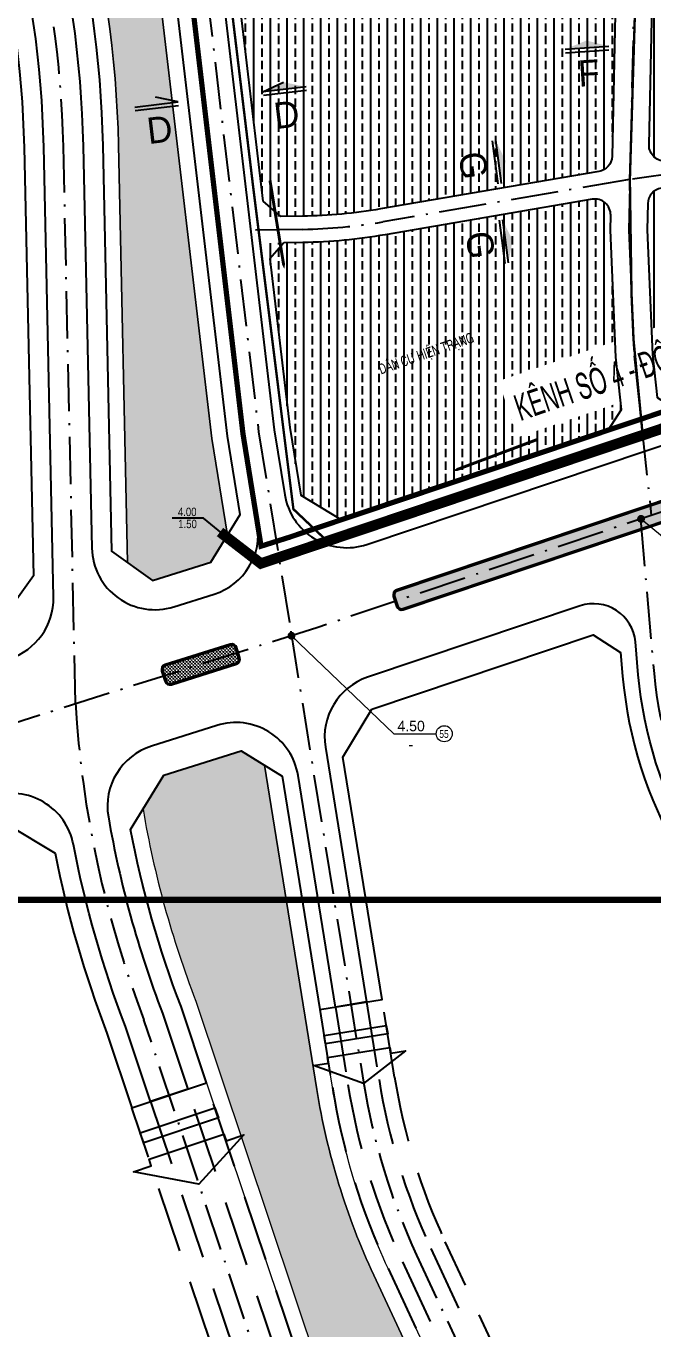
# Model space of a CAD drawing. Header units: metres. Extents: x 563124 to 573994, y 2062953 to 2068466.
# Drawn here: x 568148.2 to 568267.6, y 2065749.5 to 2065997.4 of the extents above; entities that cross this region are included whole.
import ezdxf
from ezdxf.enums import TextEntityAlignment as Align

# ---------------------------------------------------------------- set-up
doc = ezdxf.new("R2010")
doc.units = ezdxf.units.M
doc.linetypes.add('ACAD_ISO10W100', pattern=[18.5, 12, -3, 0.5, -3])
doc.linetypes.add('HIDDEN', pattern=[0.375, 0.25, -0.125])
doc.layers.get('0').update_dxf_attribs({"linetype": 'CONTINUOUS'})
for name, color, linetype in [('BoThamCo', 94, 'CONTINUOUS'), ('GHICHU', 7, 'CONTINUOUS'), ('ghinut', 86, 'CONTINUOUS'), ('hacth', 7, 'CONTINUOUS'), ('hacth sdd', 8, 'CONTINUOUS'), ('Khung ban ve', 7, 'CONTINUOUS'), ('LogDg', 7, 'CONTINUOUS'), ('LogDg phu', 7, 'CONTINUOUS'), ('MC', 7, 'CONTINUOUS'), ('Nut tim', 7, 'CONTINUOUS'), ('RANHGIOI', 2, 'HIDDEN'), ('thoatnuoc', 3, 'CONTINUOUS'), ('TimDg', 222, 'CONTINUOUS'), ('TNuoc', 7, 'CONTINUOUS'), ('ViaHeS', 32, 'CONTINUOUS'), ('ViaHeSphu', 32, 'CONTINUOUS')]:
    doc.layers.add(name, color=color, linetype=linetype)
for name, color, linetype, lineweight in [('caodotimduong', 5, 'CONTINUOUS', 15), ('datKeSog', 251, 'CONTINUOUS', 13), ('datMatNc', 150, 'CONTINUOUS', 13), ('TN', 3, 'CONTINUOUS', 5)]:
    doc.layers.add(name, color=color, linetype=linetype, lineweight=lineweight)
doc.styles.add('solo', font='VHARIALN.ttf')
doc.styles.add('STYLE3', font='VHBODO.ttf', dxfattribs={"width": 0.8, "height": 2.2})
doc.styles.add('text', font='VHARIALN.ttf')
doc.styles.add('VnBlackH', font='VHBLACK.ttf')
doc.linetypes.add('TN_WATER_SUPPLY', pattern='A,0.5,-0.2,["TN",Standard,S=0.1,R=0,X=-0.1,Y=-0.05],-0.2', length=0.9)
doc.dimstyles.new('kichthuocnut', dxfattribs={"dimtxt": 1.1, "dimasz": 0.5, "dimexe": 0.5, "dimexo": 0.5, "dimgap": 0.5, "dimtad": 1, "dimzin": 0, "dimdsep": 46, "dimtxsty": 'solo', "dimblk": 'BOXFILLED', "dimcen": 0.09, "dimdle": 1, "dimclrd": 256, "dimclre": 256, "dimclrt": 7, "dimadec": 0, "dimazin": 0, "dimtfac": 1, "dimtix": 1, "dimtofl": 0, "dimtmove": 1, "dimatfit": 3, "dimldrblk": 'ARCHTICK', "dimfxl": 1, "dimtfill": 1, "dimtfillclr": 2, "dimtolj": 1, "dimtzin": 0, "dimlwd": -1, "dimlwe": -1, "dimarcsym": 0})
pattern_1 = [(0, (0, 0), (1.5875, 1.5875), [1.5875, -1.5875])]
pattern_2 = [(0, (568124.4922125977, 2065856.434559209), (0.3175, 0.3175), [0.15875, -0.4762500000000001]), (90, (568124.5715875977, 2065856.355184209), (-0.3175, 0.3175), [0.15875, -0.4762500000000001])]
pattern_3 = [(90, (0, 0), (-3.175, 1.944126793646423e-16), []), (90, (-1.5875, 9.720633968232115e-17), (-3.175, 1.944126793646423e-16), [1.5875, -0.79375])]

# ---------------------------------------------------------------- blocks, each defined once
blk = doc.blocks.new('mt')
at = {"layer": 'TN', "linetype": 'Continuous'}
blk.add_lwpolyline([(6346.931571949535, -0.01678922632709146, 566.9291350990534, 566.9291350990534, 0), (-7038.645866118532, -0.01678922632709146, 2267.716540396214, 0, 0), (-10714.44231449445, -0.01678922632709146, 0, 0, 0)], format="xyseb", dxfattribs=at)
blk = doc.blocks.new('e')
at = {"layer": 'MC', "linetype": 'Continuous', "extrusion": (3.398234445398686e-17, -4.399193797516771e-09, 1)}
blk.add_hatch(color=6, dxfattribs=at).paths.add_polyline_path([(-473.4762349847621, 281.757833730439), (-310.4841091289467, 227.4271251991345), (-636.4683607554593, 227.4271251467542)])
at = {"layer": 'MC', "linetype": 'Continuous', "extrusion": (-3.398234445398686e-17, -4.399193797516771e-09, 1)}
blk.add_hatch(color=6, dxfattribs=at).paths.add_polyline_path([(492.8801074694447, 281.757833730439), (329.8879816136293, 227.4271251991345), (655.8722332401419, 227.4271251467542)])
at = {"layer": 'MC', "color": 6, "linetype": 'Continuous'}
for p, q in [((-636.4683608995053, 227.4271251729443, 6.376863222257021e-06), (-310.4841091944222, 227.4271251729443, 6.376863211678193e-06)), ((-636.4683608798628, 200.261770894197, 6.257357564245281e-06), (-310.4841091747796, 200.2617709203871, 6.257357553324969e-06)), ((-310.4841091944222, 227.4271251729443, 6.376863211678193e-06), (-473.4762350698801, 281.7578337828194, 6.615874533161828e-06)), ((329.8879816791047, 227.4271251729443, 6.376863211678193e-06), (492.8801075545627, 281.7578337828194, 6.615874533161828e-06)), ((655.8722333841879, 227.4271251729443, 6.376863222257021e-06), (329.8879816791047, 227.4271251729443, 6.376863211678193e-06)), ((655.8722333645453, 200.261770894197, 6.257357564245281e-06), (329.887981659462, 200.2617709203871, 6.257357553324969e-06))]:
    blk.add_line(p, q, dxfattribs=at)
at = {"layer": 'MC', "style": 'VnBlackH'}
for rotation, p in [(5.336085289072462e-08, (-471.9802067086751, -60.80890784028237)), (359.9999999466392, (486.1985571713552, -60.80890781409219))]:
    blk.add_text('d', height=196.8503937007875, rotation=rotation, dxfattribs=at).set_placement(p, align=Align.CENTER)
blk = doc.blocks.new('_BoxFilled')
at = {"color": 0, "linetype": 'ByBlock', "lineweight": -2}
blk.add_line((-0.5, 0), (-1, 0), dxfattribs=at)
at = {"color": 0, "linetype": 'ByBlock'}
blk.add_solid([(-0.5, 0.5), (0.5, 0.5), (-0.5, -0.5), (0.5, -0.5)], dxfattribs=at)

msp = doc.modelspace()

# ---------------------------------------------------------------- hatches: boundary and pattern name
at = {"layer": 'hacth'}
h = msp.add_hatch(dxfattribs=at)
h.set_pattern_fill('BRASS', color=57, scale=0.5, angle=90, style=0)
h.set_pattern_definition(pattern_3)
edge = h.paths.add_edge_path()
edge.add_line((568325.7060298786, 2065954.370515267), (568329.780560562, 2065944.215789924))
edge.add_line((568329.780560562, 2065944.215789924), (568341.9024460877, 2065948.283835177))
edge.add_line((568341.9024460877, 2065948.283835177), (568342.6188681676, 2065956.870199869))
edge.add_line((568342.6188681676, 2065956.870199869), (568344.3313999996, 2065964.883999998))
edge.add_line((568344.3313999996, 2065964.883999998), (568345.5709999999, 2065976.576999999))
edge.add_line((568345.5709999999, 2065976.576999999), (568347.8496999997, 2065978.768999998))
edge.add_line((568347.8496999997, 2065978.768999998), (568349.9136999997, 2065988.548999998))
edge.add_line((568349.9136999997, 2065988.548999998), (568351.3674999999, 2065999.908000001))
edge.add_line((568351.3674999999, 2065999.908000001), (568352.8138999997, 2066008.755999998))
edge.add_line((568352.8138999997, 2066008.755999998), (568350.8340941103, 2066027.838424061))
edge.add_line((568350.8340941103, 2066027.838424061), (568345.1729999997, 2066029.862999999))
edge.add_line((568345.1729999997, 2066029.862999999), (568325.5022999999, 2066028.387999999))
edge.add_line((568325.5022999999, 2066028.387999999), (568318.9278999993, 2066039.338999999))
edge.add_line((568318.9278999993, 2066039.338999999), (568314.9863983074, 2066049.423599377))
edge.add_line((568314.9863983074, 2066049.423599377), (568314.4635999998, 2066054.182999998))
edge.add_line((568314.4635999998, 2066054.182999998), (568313.5623999998, 2066072.148999999))
edge.add_line((568313.5623999998, 2066072.148999999), (568309.5899999997, 2066089.465))
edge.add_line((568309.5899999997, 2066089.465), (568303.3640622196, 2066109.111034812))
edge.add_line((568303.3640622196, 2066109.111034812), (568305.4579381632, 2066122.428643821))
edge.add_line((568305.4579381632, 2066122.428643821), (568308.3270612453, 2066126.26839171))
edge.add_line((568308.3270612453, 2066126.26839171), (568298.8248246653, 2066158.844744774))
edge.add_line((568298.8248246653, 2066158.844744774), (568299.7726598096, 2066167.626184671))
edge.add_line((568299.7726598096, 2066167.626184671), (568305.1559680104, 2066171.192696627))
edge.add_line((568305.1559680104, 2066171.192696627), (568304.4923737958, 2066173.170062316))
edge.add_line((568304.4923737958, 2066173.170062316), (568298.1814854508, 2066176.260822262))
edge.add_line((568298.1814854508, 2066176.260822262), (568290.1435999984, 2066173.451999998))
edge.add_line((568290.1435999984, 2066173.451999998), (568271.6118055445, 2066163.570508606))
edge.add_line((568271.6118055445, 2066163.570508606), (568268.9940249232, 2066159.159125154))
edge.add_line((568268.9940249232, 2066159.159125154), (568269.884777829, 2066068.284759738))
edge.add_line((568269.884777829, 2066068.284759738), (568267.9513999997, 2066022.266999996))
edge.add_line((568267.9513999997, 2066022.266999996), (568266.8793983184, 2065974.764369501))
edge.add_arc((568269.8786346918, 2065974.696685114), 3, 178.7072137355459, 278.1529226679068)
edge.add_line((568270.3040815867, 2065971.727005849), (568299.7805802025, 2065975.949914685))
edge.add_arc((568301.4114599666, 2065964.566144167), 11.49999999991864, 50.868646948771584, 98.1529226708738, ccw=False)
edge.add_line((568308.6691142954, 2065973.486707695), (568316.0542639643, 2065967.478246089))
edge.add_arc((568295.5435017322, 2065942.267957858), 32.50000000007513, 21.86286711075968, 50.86864695244998, ccw=False)
edge = h.paths.add_edge_path()
edge.add_line((568325.0324426617, 2065942.622344875), (568321.065640933, 2065952.508583358))
edge.add_arc((568295.5435017326, 2065942.267957858), 27.49999999970079, 21.86286711176513, 50.86864695117372)
edge.add_line((568312.8987620833, 2065963.599740206), (568305.5136124135, 2065969.608201813))
edge.add_arc((568301.4114599664, 2065964.566144167), 6.500000000338268, 50.86864694731515, 98.15292266265755)
edge.add_line((568300.4896583615, 2065971.000449243), (568269.2016005786, 2065966.518009948))
edge.add_arc((568269.6270474729, 2065963.548330682), 2.999999999999999, 98.1529226569023, 178.7072137355459)
edge.add_line((568266.6278110994, 2065963.616015069), (568266.514721104, 2065958.604761484))
edge.add_line((568266.514721104, 2065958.604761484), (568267.5512936377, 2065934.916565743))
edge.add_line((568267.5512936377, 2065934.916565743), (568268.42700254, 2065926.715778295))
edge.add_line((568268.42700254, 2065926.715778295), (568271.5896563192, 2065924.687208233))
edge.add_line((568271.5896563192, 2065924.687208233), (568325.0324426617, 2065942.622344875))
h = msp.add_hatch(dxfattribs=at)
h.set_pattern_fill('BRASS', color=57, scale=0.5, angle=90, style=0)
h.set_pattern_definition(pattern_3)
edge = h.paths.add_edge_path()
edge.add_line((568200.9741903291, 2065956.206117928), (568194.3451860937, 2065956.098166465))
edge.add_line((568194.3451860937, 2065956.098166465), (568198.4796999999, 2065920.994))
edge.add_line((568198.4796999999, 2065920.994), (568200.5548920269, 2065908.133119569))
edge.add_line((568200.5548920269, 2065908.133119569), (568208.3062341046, 2065903.449602519))
edge.add_line((568208.3062341046, 2065903.449602519), (568259.1051819588, 2065920.497479949))
edge.add_line((568259.1051819588, 2065920.497479949), (568261.6307565753, 2065924.434991527))
edge.add_line((568261.6307565753, 2065924.434991527), (568260.5675751251, 2065934.391410911))
edge.add_line((568260.5675751251, 2065934.391410911), (568259.5112660276, 2065958.530634998))
edge.add_line((568259.5112660276, 2065958.530634998), (568259.5760638056, 2065961.4019597))
edge.add_arc((568256.5768274321, 2065961.469644087), 3, 358.7072137399915, 459.7249051075875)
edge.add_line((568256.0700739559, 2065964.4265345), (568216.6193051541, 2065957.66544043))
edge.add_arc((568199.3052280417, 2066058.692529538), 102.4999999992439, 270.93296313261203, 279.7249051126082, ccw=False)
edge = h.paths.add_edge_path()
edge.add_line((568193.7573432982, 2065961.089256547), (568200.8927775351, 2065961.205455079))
edge.add_arc((568199.3052280407, 2066058.692529539), 97.5000000007561, 270.9329631335389, 279.724905113206)
edge.add_line((568215.7747160268, 2065962.593591118), (568257.3364172181, 2065969.716457921))
edge.add_arc((568256.8296637418, 2065972.673348334), 3.000000000027178, 279.7249051097789, 358.707213735546)
edge.add_line((568259.8289001152, 2065972.605663947), (568260.6426362416, 2066008.664009013))
edge.add_line((568260.6426362416, 2066008.664009013), (568257.7250791119, 2066011.960454211))
edge.add_line((568257.7250791119, 2066011.960454211), (568248.0888148102, 2066012.91983481))
edge.add_line((568248.0888148102, 2066012.91983481), (568236.7906860731, 2066013.156436289))
edge.add_line((568236.7906860731, 2066013.156436289), (568211.4831673815, 2066010.622886321))
edge.add_line((568211.4831673815, 2066010.622886321), (568191.6173027009, 2066004.480355799))
edge.add_line((568191.6173027009, 2066004.480355799), (568189.1020930463, 2066000.614744544))
edge.add_line((568189.1020930463, 2066000.614744544), (568193.7573432982, 2065961.089256547))
at = {"layer": 'hacth sdd'}
h = msp.add_hatch(dxfattribs=at)
h.set_pattern_fill('DASH', color=152, scale=0.5, style=0)
h.set_pattern_definition(pattern_1)
edge = h.paths.add_edge_path()
edge.add_line((568183.6201683327, 2065918.921055044), (568168.8181398355, 2066044.597950605))
edge.add_arc((568024.8134988274, 2066027.63730887), 144.9999999997729, 6.717261423255472, 34.05897894871769)
edge.add_line((568144.9404182411, 2066108.843978744), (568098.1901080231, 2066178.000499469))
edge.add_line((568098.1901080231, 2066178.000499469), (568085.0913842997, 2066201.596774492))
edge.add_arc((568202.2502013814, 2066266.633776105), 133.9999999954225, 200.0084056628792, 209.035455693567, ccw=False)
edge.add_line((568076.3381152166, 2066220.784604287), (568071.4225555877, 2066234.283831054))
edge.add_arc((568197.3346417545, 2066280.133002879), 133.9999999997454, 170.7022042001583, 200.0084056654896, ccw=False)
edge.add_line((568065.0951427778, 2066301.782827597), (568070.2285092395, 2066333.137991798))
edge.add_line((568070.2285092395, 2066333.137991798), (568075.3908017699, 2066383.853710804))
edge.add_arc((567886.8530623493, 2066414.423643979), 191.0000000004416, 350.7900851439517, 357.9800821339687)
edge.add_line((568077.7343815274, 2066407.691483183), (568080.4256581354, 2066483.99899346))
edge.add_line((568080.4256581354, 2066483.99899346), (568080.6457711871, 2066490.814411395))
edge.add_line((568080.6457711871, 2066490.814411395), (568076.7772794547, 2066494.780576226))
edge.add_line((568076.7772794547, 2066494.780576226), (568057.0791909866, 2066494.635737341))
edge.add_line((568057.0791909866, 2066494.635737341), (568051.8839304355, 2066489.606287584))
edge.add_line((568051.8839304355, 2066489.606287584), (568042.8667809778, 2066263.069308326))
edge.add_arc((568132.2959639548, 2066259.509640887), 89.50000000112202, 177.7205840143957, 210.7173070783)
edge.add_line((568055.352991614, 2066213.79280583), (568139.856352352, 2066071.57080512))
edge.add_arc((567955.4122950307, 2065970.128014746), 210.4999999999731, 1.2450517960169236, 28.810450033350207, ccw=False)
edge.add_line((568165.8625975254, 2065974.701873059), (568167.5880580689, 2065895.310761973))
edge.add_line((568167.5880580689, 2065895.310761973), (568172.3432413975, 2065891.903232982))
edge.add_line((568172.3432413975, 2065891.903232982), (568183.4382738377, 2065895.402493342))
edge.add_line((568183.4382738377, 2065895.402493342), (568186.5903919834, 2065900.513268813))
edge.add_line((568186.5903919834, 2065900.513268813), (568183.6201683327, 2065918.921055044))
h = msp.add_hatch(dxfattribs=at)
h.set_pattern_fill('CROSS', color=64, scale=0.05, style=0)
h.set_pattern_definition(pattern_2)
edge = h.paths.add_edge_path()
edge.add_line((568507.4016826156, 2065986.683880588), (568218.8903567226, 2065889.860896478))
edge.add_arc((568219.1289744121, 2065889.149867929), 0.750000000035996, 108.551499733888, 198.5514997254566)
edge.add_line((568218.4179458625, 2065888.911250239), (568219.0542454217, 2065887.015216656))
edge.add_arc((568219.7652739713, 2065887.253834346), 0.7499999999989576, 198.5514997254566, 288.5514997170253)
edge.add_line((568220.0038916605, 2065886.542805796), (568508.5152175536, 2065983.365789906))
edge.add_arc((568507.9584500846, 2065985.024835247), 1.749977559046246, 288.5514997359101, 468.5514997322966)
h = msp.add_hatch(dxfattribs=at)
h.set_pattern_fill('CROSS', color=64, scale=0.05, style=0)
h.set_pattern_definition(pattern_2)
edge = h.paths.add_edge_path()
edge.add_line((568174.2984880703, 2065874.694437317), (568174.9000576094, 2065872.787053223))
edge.add_arc((568175.6153266454, 2065873.0126418), 0.7500000000644769, 197.5047443017584, 287.5047443044334)
edge.add_line((568175.8409152228, 2065872.297372764), (568188.2389118463, 2065876.20757477))
edge.add_arc((568188.0133232691, 2065876.922843806), 0.7499999999184366, 287.5047442959518, 377.5047443044334)
edge.add_line((568188.728592305, 2065877.148432383), (568188.1270227656, 2065879.055816479))
edge.add_arc((568187.4117537296, 2065878.830227902), 0.7500000000644769, 17.50474430175839, 107.5047443044334)
edge.add_line((568187.1861651522, 2065879.545496938), (568174.7881685292, 2065875.635294931))
edge.add_arc((568175.0137571064, 2065874.920025894), 0.7500000001404853, 107.5047442906017, 197.5047442821201)
h = msp.add_hatch(dxfattribs=at)
h.set_pattern_fill('DASH', color=152, scale=0.5, style=0)
h.set_pattern_definition(pattern_1)
edge = h.paths.add_edge_path()
edge.add_line((568193.6505004644, 2065856.758662094), (568189.2342225392, 2065859.482442441))
edge.add_line((568189.2342225392, 2065859.482442441), (568174.4753089527, 2065854.827631242))
edge.add_line((568174.4753089527, 2065854.827631242), (568170.522490681, 2065848.377432168))
edge.add_arc((568357.3280734743, 2065880.219609237), 189.5000000085253, 189.6734497262102, 201.1426472885208)
edge.add_line((568180.5842057121, 2065811.86863842), (568208.6995510077, 2065727.951614693))
edge.add_line((568208.6995510077, 2065727.951614693), (568220.8163196638, 2065675.090030885))
edge.add_line((568220.8163196638, 2065675.090030885), (568228.5338493477, 2065669.948930883))
edge.add_arc((568225.7618117412, 2065665.7877042), 5.000000000007709, 9.047145190574724, 56.33008398646518, ccw=False)
edge.add_arc((568113.6738327895, 2065647.940156049), 118.5000000020039, -19.28655156632368, 9.047145189809214, ccw=False)
edge.add_arc((568220.804030458, 2065610.451881239), 4.999999999207973, 301.19166714606973, 340.71388241397705, ccw=False)
edge.add_line((568223.3935434744, 2065606.174683286), (568213.2485414062, 2065600.032668071))
edge.add_arc((568113.6738327942, 2065647.940156046), 110.4999999966941, 325.92360930828585, 334.3068134902207, ccw=False)
edge.add_line((568205.2000193765, 2065586.027256187), (568182.896286571, 2065553.055523077))
edge.add_arc((568257.0283562478, 2065502.908875678), 89.49999999945773, 145.9236093080285, 198.3102895883505)
edge.add_line((568172.0598241874, 2065474.791291155), (568194.6775002934, 2065406.442933003))
edge.add_arc((567994.8353103605, 2065340.311630858), 210.5000000010879, 1.593749963574794, 18.310289587852026, ccw=False)
edge.add_line((568205.2538794657, 2065346.166182606), (568208.1164938697, 2065243.280897305))
edge.add_arc((568397.5431867196, 2065248.551384507), 189.4999999984741, 181.5937499635882, 204.1279011943548)
edge.add_line((568224.5988115343, 2065171.088534759), (568254.9450554942, 2065103.337190497))
edge.add_arc((568427.8894306803, 2065180.800040248), 189.500000000206, 204.1279011948966, 217.31119752444)
edge.add_line((568277.1696515235, 2065065.935780484), (568306.7209427588, 2065027.159888854))
edge.add_arc((568377.9052184037, 2065081.409763518), 89.5000000006386, 217.3111975240138, 242.4448554346309)
edge.add_line((568336.5023298655, 2065002.062105576), (568401.0987446173, 2064968.356281998))
edge.add_arc((568349.9812118453, 2064870.390737836), 110.4999999980994, 53.84199000585198, 62.4448554363679, ccw=False)
edge.add_line((568415.1777717753, 2064959.607656483), (568428.2484961511, 2064958.097999002))
edge.add_arc((568427.6748142254, 2064953.131019131), 4.999999999112481, 46.80172715165219, 83.4115796131228, ccw=False)
edge.add_arc((568349.9812118463, 2064870.390737838), 118.4999999954843, 28.152946354287792, 46.80172716072849, ccw=False)
edge.add_line((568454.4616229425, 2064926.302218735), (568469.5416706443, 2064898.049994633))
edge.add_line((568469.5416706443, 2064898.049994633), (568462.4841124291, 2064894.282917245))
edge.add_line((568462.4841124291, 2064894.282917245), (568464.6790328308, 2064890.170769573))
edge.add_line((568464.6790328308, 2064890.170769573), (568471.4202055837, 2064888.158735748))
edge.add_line((568471.4202055837, 2064888.158735748), (568497.488058064, 2064902.413177661))
edge.add_line((568497.488058064, 2064902.413177661), (568499.2817431292, 2064907.939709477))
edge.add_line((568499.2817431292, 2064907.939709477), (568488.454312469, 2064930.776523851))
edge.add_arc((568428.8177141399, 2064902.501514795), 65.99999997987841, 25.36664806041771, 57.09931685425117)
edge.add_line((568464.6678885431, 2064957.915998395), (568414.2926725843, 2064990.506039127))
edge.add_arc((568351.2832751585, 2064893.110886144), 115.9999999504489, 57.09931685562351, 67.91540200452455)
edge.add_line((568394.8963964973, 2065000.599935054), (568352.8414599613, 2065017.663506353))
edge.add_arc((568384.4233754267, 2065095.500403877), 84.00000000444403, 209.1388707834907, 247.9154020059637, ccw=False)
edge.add_line((568311.0542406358, 2065054.598447191), (568256.8346790611, 2065151.856442755))
edge.add_arc((568373.87591788, 2065217.104802215), 133.9999999867276, 179.8760983085742, 209.1388707802954, ccw=False)
edge.add_line((568239.8762312102, 2065217.394575979), (568240.0588309933, 2065301.833936747))
edge.add_arc((568124.0591021159, 2065302.084785701), 116.0000001069477, 359.8760982969602, 375.1454592622165)
edge.add_line((568236.0299163598, 2065332.392157451), (568201.3031942445, 2065460.690294942))
edge.add_arc((568306.517148917, 2065489.16877357), 109.0000000126942, 155.2905296896661, 195.1454592751487, ccw=False)
edge.add_line((568207.4972873691, 2065534.732652046), (568250.2902979966, 2065627.730836762))
edge.add_arc((568190.3333176202, 2065655.319974187), 65.99999999807393, 335.2905296862297, 385.0087042855164)
edge.add_line((568250.1453934411, 2065683.221866341), (568214.4666010971, 2065759.704945696))
edge.add_arc((568335.903239877, 2065816.354241913), 134.0000000000409, 189.1660658887518, 205.0087042973626, ccw=False)
edge.add_line((568203.6143148901, 2065795.008508713), (568193.6505004644, 2065856.758662094))
at = {"layer": 'MC', "linetype": 'Continuous', "extrusion": (2.858385202380172e-10, -4.389897767426729e-09, 1)}
msp.add_hatch(color=6, dxfattribs=at).paths.add_polyline_path([(568254.9727199445, 2065994.640860555), (568259.1936373935, 2065993.532773983), (568250.9311340426, 2065992.994779346)])
at = {"layer": 'MC', "linetype": 'Continuous', "extrusion": (-4.36139481753142e-09, -5.754487933084117e-10, 1)}
for points in [[(568239.5714555338, 2065971.723710508), (568238.7448570378, 2065967.438767697), (568237.661768647, 2065975.647623854)], [(568240.9047282505, 2065956.591047157), (568240.0781297544, 2065952.306104347), (568238.9950413636, 2065960.514960503)]]:
    msp.add_hatch(color=6, dxfattribs=at).paths.add_polyline_path(points)

# ---------------------------------------------------------------- linework, layer by layer
at = {"layer": 'BoThamCo'}
for points in [[(568507.4016826156, 2065986.683880588), (568218.8903567226, 2065889.860896478, 0.4142135623253476), (568218.4179458625, 2065888.911250239), (568219.0542454217, 2065887.015216656, 0.4142135623537703), (568220.0038916605, 2065886.542805796), (568508.5152175536, 2065983.365789906, 1)], [(568174.2984880703, 2065874.694437317), (568174.9000576094, 2065872.787053223, 0.4142135623487481), (568175.8409152228, 2065872.297372764), (568188.2389118463, 2065876.20757477, 0.4142135624161651), (568188.728592305, 2065877.148432383), (568188.1270227656, 2065879.055816479, 0.4142135623487481), (568187.1861651522, 2065879.545496938), (568174.7881685292, 2065875.635294931, 0.4142135623304057)]]:
    msp.add_lwpolyline(points, format="xyb", close=True, dxfattribs=at)
at = {"layer": 'caodotimduong', "color": 5, "ltscale": 75}
msp.add_circle((568227.8781548402, 2065862.730129601), 1.531868477319809, dxfattribs=at)
at = {"layer": 'datKeSog'}
msp.add_lwpolyline([(568051.8839304355, 2066489.606287584), (568048.7612246759, 2066486.583245415), (568039.8691547329, 2066263.188626788, 0.1449785006139977), (568052.773897567, 2066212.260397956), (568137.2516644283, 2066070.081472601, -0.1207992988462257), (568162.8633058033, 2065974.636687426), (568164.5398766699, 2065897.495066083), (568167.588058069, 2065895.310761973), (568165.8625975254, 2065974.701873059, 0.1208601099268), (568139.856352352, 2066071.57080512), (568055.352991614, 2066213.79280583, -0.144978500596995), (568042.8667809778, 2066263.069308326)], format="xyb", close=True, dxfattribs=at)
msp.add_lwpolyline([(568075.3908017699, 2066383.853710804), (568070.2285092397, 2066333.137991799), (568065.0951427778, 2066301.782827597, 0.1285739781791055), (568071.4225555877, 2066234.283831054), (568076.3381152166, 2066220.784604287, 0.03940831778231667), (568085.0913842997, 2066201.596774492), (568098.1901080256, 2066178.000499464), (568144.9404182411, 2066108.843978744, -0.1198699787168014), (568168.8181398355, 2066044.597950605), (568183.6201683327, 2065918.921055045), (568186.5903919834, 2065900.513268813), (568188.9990425579, 2065904.418602214), (568186.5920746665, 2065919.335644037), (568171.7975462012, 2066044.948860433, 0.1198699787173041), (568147.4258027807, 2066110.524116741), (568100.7491945344, 2066179.571612053), (568087.7143428948, 2066203.05282676, -0.03940831778467432), (568079.1570425212, 2066221.811078277), (568074.2414828873, 2066235.310305058, -0.1285739781622454), (568068.0557285757, 2066301.298130028), (568073.2038435334, 2066332.743379659), (568078.3664043959, 2066383.461734827, 0.031267349860004)], format="xyb", dxfattribs=at)
at = {"layer": 'datKeSog', "elevation": 3.0256135e-09}
for points in [[(568252.8641241603, 2065684.490134166), (568217.1853318159, 2065760.973213523, -0.0692368680842487), (568206.5760072408, 2065795.486398263), (568204.1934857283, 2065810.251935089), (568197.0251424896, 2065854.677320346), (568193.6505004646, 2065856.758662095), (568203.6143148904, 2065795.008508713, 0.06923686808621751), (568214.4666010974, 2065759.704945696), (568250.1453934413, 2065683.221866341, -0.2204048806119813)], [(568205.8082416996, 2065727.13800793), (568177.7613207418, 2065810.850802729, -0.04557562326371695), (568168.1652667192, 2065844.53091994), (568170.5224906813, 2065848.377432168, 0.05008563320081556), (568180.5842057129, 2065811.868638418), (568208.6995510076, 2065727.951614695)]]:
    msp.add_lwpolyline(points, format="xyb", dxfattribs=at)
at = {"layer": 'datMatNc'}
msp.add_lwpolyline([(568183.6201683327, 2065918.921055044), (568168.8181398355, 2066044.597950605, 0.1198699787168014), (568144.9404182411, 2066108.843978744), (568098.1901080231, 2066178.000499469), (568085.0913842997, 2066201.596774492, -0.03940831778231667), (568076.3381152166, 2066220.784604287), (568071.4225555877, 2066234.283831054, -0.1285739781791055), (568065.0951427778, 2066301.782827597), (568070.2285092395, 2066333.137991798), (568075.3908017699, 2066383.853710804, 0.03138257663283053), (568077.7343815274, 2066407.691483183), (568080.4256581354, 2066483.99899346), (568080.6457711871, 2066490.814411395), (568076.7772794547, 2066494.780576226), (568057.0791909866, 2066494.635737341), (568051.8839304355, 2066489.606287584), (568042.8667809778, 2066263.069308326, 0.144978500596995), (568055.352991614, 2066213.79280583), (568139.856352352, 2066071.57080512, -0.1208601099268), (568165.8625975254, 2065974.701873059), (568167.5880580689, 2065895.310761973), (568172.3432413975, 2065891.903232982), (568183.4382738377, 2065895.402493342), (568186.5903919834, 2065900.513268813)], format="xyb", close=True, dxfattribs=at)
at = {"layer": 'datMatNc', "elevation": 3.0256135e-09}
msp.add_lwpolyline([(568250.1453934411, 2065683.221866341), (568214.4666010971, 2065759.704945696, -0.06923686808621751), (568203.6143148901, 2065795.008508713), (568193.6505004644, 2065856.758662094), (568189.2342225392, 2065859.482442441), (568174.4753089527, 2065854.827631242), (568170.522490681, 2065848.377432168, 0.05008563319822313), (568180.5842057121, 2065811.86863842), (568208.6995510077, 2065727.951614693)], format="xyb", dxfattribs=at)
at = {"layer": 'Khung ban ve', "const_width": 1.2}
msp.add_lwpolyline([(567973.9280794318, 2066641.109092405), (569223.9280794318, 2066641.109092405), (569223.9280794318, 2065831.109092405), (567973.9280794318, 2065831.109092405)], close=True, dxfattribs=at)
at = {"layer": 'LogDg'}
for points in [[(568045.188604878, 2066491.114154764), (568036.1221219269, 2066263.337774866, 0.1449785006141449), (568049.5500300109, 2066210.344888107), (568133.9955428395, 2066068.220247376, -0.120721405446996), (568159.1141911512, 2065974.555205381), (568160.7765047523, 2065898.069582814, 0.4999972063578449), (568176.3830888772, 2065886.886020754), (568184.0826050598, 2065889.31436983, 0.3722012688619736), (568192.3199572255, 2065902.670232601), (568189.5639809998, 2065919.750233027), (568174.7769525672, 2066045.299770262, 0.1198699787172776), (568149.9111873204, 2066112.204254739), (568103.3082810397, 2066181.142724645), (568090.3373014865, 2066204.508879035, -0.0394083177976418), (568081.9759698212, 2066222.837552279), (568077.0604101897, 2066236.336779054, -0.1285739781631975), (568071.0163143739, 2066300.81343246), (568076.1791778276, 2066332.348767519), (568081.3420762167, 2066383.07043864, 0.0311547668504222)], [(568174.0600650585, 2065874.619241125), (568174.6616345976, 2065872.711857031, 0.4142135623303208), (568175.9161114155, 2065872.058949752), (568188.3141080388, 2065875.969151759, 0.4142135623826339), (568188.9670153172, 2065877.223628576), (568188.3654457777, 2065879.131012672, 0.4142135623303208), (568187.1109689598, 2065879.78391995), (568174.7129723368, 2065875.873717944, 0.4142135623183145), (568174.0600650584, 2065874.619241125)]]:
    msp.add_lwpolyline(points, format="xyb", dxfattribs=at)
at = {"layer": 'LogDg', "ltscale": 0.75}
for points, elevation in [([(568204.9899683106, 2065805.315781171), (568216.8367377127, 2065807.227339369), (568217.1216519162, 2065805.616922459), (568205.2506353382, 2065803.700312616)], 3.0908845e-09), ([(568217.6987729009, 2065801.96258808), (568220.5258428719, 2065802.418755377), (568212.532026864, 2065796.155738809), (568203.0006863511, 2065799.589810945), (568205.8277563221, 2065800.045978239), (568205.6539783044, 2065801.122957276), (568217.5249948816, 2065803.039567117)], 1.661621e-10), ([(568186.3541770093, 2065785.252029757), (568189.7482928205, 2065786.38918565), (568181.1617730916, 2065777.04002581), (568168.7082206105, 2065779.338490986), (568172.1023364222, 2065780.475646875), (568171.6691341773, 2065781.768643375), (568185.9209747629, 2065786.545026259)], 2.9480624e-09)]:
    msp.add_lwpolyline(points, close=True, dxfattribs=dict(at, elevation=elevation))
msp.add_lwpolyline([(568169.9980752424, 2065786.80499889), (568184.2210367356, 2065791.570223579), (568184.8997191966, 2065789.641887024), (568170.6478786105, 2065784.86550414)], close=True, dxfattribs=at)
at = {"layer": 'LogDg phu', "linetype": 'HIDDEN', "ltscale": 50}
for points in [[(568171.9654073849, 2065792.737292225), (568193.0167068782, 2065729.904615605, -0.4085812435176516), (568188.1182599403, 2065719.827957144), (567831.8561018949, 2065592.781168764, -0.5249747262411383), (567821.1706275612, 2065600.479249175), (567822.6236573436, 2065671.833480155), (567822.0686766575, 2065731.411147348, -0.329890677393226), (567839.5479728384, 2065755.486319626), (568128.6279896891, 2065846.659215694)], [(568213.07856278, 2065811.685603736), (568215.4610842925, 2065796.92006691, 0.06923686808423751), (568225.3415239732, 2065764.778017), (568253.6879095584, 2065704.013099919, 0.3705122519208001), (568263.1871911237, 2065699.71787573), (568333.9807614599, 2065720.459399323, 0.4867047522947374), (568338.6498741482, 2065732.153524234), (568275.0823982373, 2065841.639260481)], [(568207.1551780793, 2065810.729824638), (568209.5376995916, 2065795.964287812, 0.06923686808422254), (568219.9040625351, 2065762.241481348), (568255.5828548796, 2065685.758401992, -0.220404880614)], [(568301.3522962718, 2065023.06841786), (568271.8010050447, 2065061.844309479, -0.05758651174737091), (568248.7847677239, 2065100.577959701), (568218.4385237545, 2065168.329303984, -0.09864186390631116), (568201.3691050746, 2065243.093162273), (568198.5064906704, 2065345.978447566, 0.07306929095514243), (568188.2692590485, 2065404.322333052), (568165.6515829448, 2065472.670691199, -0.2326460248716017), (568177.3053204224, 2065556.837532797), (568199.6090532343, 2065589.809265917, 0.2079390020797095), (568214.8012045338, 2065671.120259252), (568202.1941050646, 2065726.120999474), (568179.0768881323, 2065795.119904571)]]:
    msp.add_lwpolyline(points, format="xyb", dxfattribs=at)
at = {"layer": 'MC', "color": 6, "linetype": 'Continuous'}
for p, q in [((568250.9311340388, 2065992.994779347, 1.619723258453283e-07), (568259.193637392, 2065993.532773983, 1.619723255766261e-07)), ((568250.9759669257, 2065992.306237401, 1.589368821318301e-07), (568259.2384702788, 2065992.844232038, 1.589368818544542e-07)), ((568236.9776973015, 2065975.557366491, 1.589368821318301e-07), (568238.0607856917, 2065967.348510333, 1.589368818544542e-07)), ((568237.6617686471, 2065975.647623857, 1.619723258453283e-07), (568238.7448570367, 2065967.438767699, 1.619723255766261e-07)), ((568238.3109700182, 2065960.424703141, 1.589368821318301e-07), (568239.3940584083, 2065952.215846982, 1.589368818544542e-07)), ((568238.9950413638, 2065960.514960507, 1.619723258453283e-07), (568240.0781297534, 2065952.306104349, 1.619723255766261e-07))]:
    msp.add_line(p, q, dxfattribs=at)
at = {"layer": 'thoatnuoc', "linetype": 'TN_WATER_SUPPLY', "ltscale": 30, "const_width": 2}
msp.add_lwpolyline([(569292.439637008, 2066392.543164097), (569173.5392782612, 2066325.995540487), (568921.4390230628, 2066183.193096429), (568784.8582717587, 2066104.05369068), (568736.5959259927, 2066078.982896842), (568534.2186615511, 2066009.763163937), (568192.9628214523, 2065895.12101116), (568185.1839629256, 2065901.114347394)], dxfattribs=at)
at = {"layer": 'thoatnuoc', "linetype": 'TN_WATER_SUPPLY', "ltscale": 10, "const_width": 0.4545454544816536}
msp.add_lwpolyline([(568166.0689749304, 2066099.100253332), (568173.3824810588, 2066081.955675397), (568177.9944177484, 2066068.000988466), (568181.0926081035, 2066052.999891909), (568191.476379451, 2065966.93239199), (568199.1612508947, 2065905.462359694), (568205.5095251478, 2065899.455439091)], dxfattribs=at)
at = {"layer": 'TimDg', "linetype": 'ACAD_ISO10W100', "ltscale": 0.75, "elevation": 3.0256135e-09}
msp.add_lwpolyline([(568198.5799684294, 2065725.103991018), (568170.7033791732, 2065808.308389804, -0.0775633036579484), (568157.666223316, 2065868.59439549), (568155.3650764982, 2065974.473723357, 0.1206413327394175), (568130.7391229575, 2066066.359524186), (568046.3261624569, 2066208.429378254, -0.1449785005982187), (568032.3750891204, 2066263.486922942), (568043.3960499765, 2066540.365463395), (568056.7464521006, 2066694.889877784, 0.1449760631665937), (568045.3645630765, 2066750.534412745), (567960.3018219627, 2066910.122403926, 0.0564276878624258), (567947.5523202029, 2066928.660871572), (567882.5470984769, 2067003.501891029)], format="xyb", dxfattribs=at)
at = {"layer": 'TimDg', "linetype": 'ACAD_ISO10W100', "ltscale": 0.75}
for points in [[(568052.2881293193, 2066834.889954684), (568102.991174502, 2066722.451236624, -0.06611464468073987), (568107.5329600935, 2066707.319698749), (568108.105884915, 2066703.759581256, -0.06356687069896239), (568108.9312555632, 2066678.448616315), (568106.5453847583, 2066653.240347697, -0.02089603911767783), (568105.4113838099, 2066644.962897411), (568098.3201332069, 2066605.531851224), (568092.235403882, 2066551.304828184, 0.01986659136190723), (568091.0923205512, 2066535.459001668), (568089.4205367794, 2066483.695123935), (568086.7287892373, 2066407.374260947, -0.03104472803130873), (568084.3178156565, 2066382.679806758), (568079.1545121215, 2066331.954155377), (568073.9769001718, 2066300.328734892, 0.128573978163073), (568079.8793374918, 2066237.36325305), (568084.7948971234, 2066223.864026275, 0.03940831779775716), (568092.9602600777, 2066205.96493131), (568105.8673675462, 2066182.713837234), (568152.3965718598, 2066113.884392736, -0.1198699787172655), (568177.7563589327, 2066045.650680091), (568192.5358873331, 2065920.164822018), (568198.6528241944, 2065882.255465895)], [(569579.458327795, 2066552.489101444), (569316.6908584707, 2066388.630738333, -0.0121560828798097), (569316.4815255365, 2066388.50716488), (569007.7068141839, 2066216.212450042), (568836.948536262, 2066116.998506182, -0.0506837863320612), (568652.7276902705, 2066033.6086813), (568203.7804233594, 2065882.944183276), (567811.8071871288, 2065759.319812214)], [(568265.2263228934, 2065903.565125403), (568267.8299956596, 2065874.183373781, 0.1098508434388043), (568277.6768153633, 2065843.145580426), (568347.1972596588, 2065723.406721539, -0.1702172990866367), (568356.5128066523, 2065674.66158122), (568326.5029492022, 2065473.887522383, 0.1058689017336834), (568328.4672085486, 2065442.540368312), (568369.2066827855, 2065297.334764201, 0.04484676665679084), (568373.9764283402, 2065284.783488125), (568420.612840953, 2065188.924663292, 0.07769105726043543), (568433.8442453848, 2065169.907247778), (568466.5478039242, 2065135.700750662, -0.08145639450598877), (568480.262708972, 2065115.670323516), (568516.3432220842, 2065038.597409908, 0.04862676685652736), (568523.76336673, 2065026.077456844), (568537.0782041396, 2065007.89941627, -0.1100605333712812), (568550.1701576133, 2064978.01865232), (568563.195844492, 2064911.618140974)], [(568198.6528241944, 2065882.255465895), (568212.499391942, 2065796.442177361, 0.06923686808426455), (568222.6227932542, 2065763.509749174), (568258.3015855985, 2065687.026669818, -0.2204048806139933)]]:
    msp.add_lwpolyline(points, format="xyb", dxfattribs=at)
at = {"layer": 'ViaHeS'}
msp.add_lwpolyline([(568057.0791909861, 2066494.635737341), (568048.7612246759, 2066486.583245415), (568039.869154733, 2066263.188626789, 0.1449785006445924), (568052.7738975727, 2066212.260397946), (568137.2516644284, 2066070.081472602, -0.1207992988297231), (568162.863305803, 2065974.63668744), (568164.5398766699, 2065897.495066084), (568172.3432413979, 2065891.903232982), (568183.4382738377, 2065895.402493342), (568188.999042558, 2065904.418602214), (568186.5920746663, 2065919.335644036), (568171.7975462013, 2066044.948860434, 0.1198699787173041), (568147.4258027808, 2066110.524116741), (568100.749194533, 2066179.571612054), (568087.7143428951, 2066203.052826761, -0.03940831779749299), (568079.1570425191, 2066221.811078284), (568074.2414828874, 2066235.310305058, -0.1285739781631532), (568068.0557285759, 2066301.298130029), (568073.2038435335, 2066332.743379659), (568078.366404396, 2066383.461734827, 0.031267349860004), (568080.7325174309, 2066407.585742439), (568083.4239510179, 2066483.897703655), (568083.5511336674, 2066487.835693256), (568076.7772794547, 2066494.780576225)], format="xyb", close=True, dxfattribs=at)
at = {"layer": 'ViaHeS', "elevation": 3.0256135e-09}
for points in [[(568124.2253541804, 2066062.63964137, -0.1204742280587071), (568147.8668471933, 2065974.310759285), (568149.6384777904, 2065892.795292557), (568142.1827697514, 2065882.390903141), (568119.6044601987, 2065875.269934004), (568130.4326981906, 2065840.937063779), (568144.7380789095, 2065845.448835324), (568153.7675006611, 2065839.978545641, 0.0429791116498048), (568163.6444423201, 2065805.768947546), (568168.4096670118, 2065791.545986054), (568182.632628505, 2065796.311210745), (568177.761320742, 2065810.85080273, -0.045575623263717), (568168.1652667193, 2065844.53091994), (568174.475308953, 2065854.827631242), (568189.2342225394, 2065859.482442441), (568197.0251424898, 2065854.677320346), (568204.1934857288, 2065810.251935089), (568216.0402551306, 2065812.163493285), (568208.5975220841, 2065858.289393222), (568214.1187129319, 2065867.427107141)], [(568214.1187129319, 2065867.427107141), (568256.2704883857, 2065881.573035981), (568261.4520257337, 2065878.183337386), (568261.8534158313, 2065873.653757361, 0.109850843434408), (568272.4879811114, 2065840.132940536)]]:
    msp.add_lwpolyline(points, format="xyb", dxfattribs=at)
at = {"layer": 'ViaHeS'}
msp.add_lwpolyline([(568193.4064334694, 2065964.068662912), (568189.1020930465, 2066000.614744544), (568191.6173027011, 2066004.480355799), (568211.4831673817, 2066010.622886322), (568236.7906860734, 2066013.156436289), (568248.0888148104, 2066012.919834811), (568257.7250791121, 2066011.960454211), (568260.6426362419, 2066008.664009014), (568259.8289001153, 2065972.605663947, -0.3589495450348819), (568257.3364172183, 2065969.716457921), (568215.7747160268, 2065962.593591118, -0.03838091339664402), (568200.8927775346, 2065961.205455079), (568196.7569455894, 2065961.138104223)], format="xyb", dxfattribs=at)
for points in [[(568196.7569455894, 2065961.138104223), (568193.4064334694, 2065964.068662912)], [(568197.344788385, 2065956.147014142), (568194.696095923, 2065953.118760099)]]:
    msp.add_lwpolyline(points, dxfattribs=at)
at = {"layer": 'ViaHeSphu', "linetype": 'HIDDEN', "ltscale": 50}
for points in [[(568272.4879811113, 2065840.132940536), (568336.2302271277, 2065730.346188189), (568333.9424655406, 2065724.616326533), (568262.5928903928, 2065703.711901324), (568255.680815855, 2065706.837286076), (568228.0602546922, 2065766.046284826, -0.06923686808428202), (568218.422776643, 2065797.397956459), (568216.0402551305, 2065812.163493285)], [(567827.6066942061, 2065730.839830155, -0.01493869700376354), (567828.2199516615, 2065715.19958709), (567828.6242263754, 2065671.800339218), (567827.1468294163, 2065599.249504289), (567831.7545357746, 2065595.929998486), (568186.3141482532, 2065722.369641454), (568189.43524333, 2065728.790086447), (568168.4096670117, 2065791.545986053)]]:
    msp.add_lwpolyline(points, format="xyb", dxfattribs=at)
at = {"layer": 'ViaHeSphu', "linetype": 'HIDDEN', "ltscale": 50, "elevation": 3.0256135e-09}
msp.add_lwpolyline([(568204.1934857287, 2065810.251935088), (568206.5760072412, 2065795.486398262, 0.0692368680842487), (568217.1853318162, 2065760.973213523), (568252.8641241606, 2065684.490134166, -0.2204048806140074)], format="xyb", dxfattribs=at)
msp.add_lwpolyline([(568205.8082416996, 2065727.13800793), (568182.6326285048, 2065796.311210744)], dxfattribs=at)

# ---------------------------------------------------------------- block references
at = {"layer": 'MC', "xscale": 0.0254, "yscale": 0.0254, "zscale": 0.0254, "rotation": 6.717261423754486}
msp.add_blockref('e', (568185.7077021032, 2065978.139654465), dxfattribs=at)
at = {"layer": 'thoatnuoc', "xscale": 0.001, "yscale": 0.001, "zscale": 0.001}
for p, rotation in [((568195.7170708043, 2065961.739004686), 99.20750779413257), ((568239.5726117858, 2065916.459546816), 20.53348343481918)]:
    msp.add_blockref('mt', p, dxfattribs=dict(at, rotation=rotation))

# ---------------------------------------------------------------- texts
at = {"layer": 'caodotimduong', "color": 7, "ltscale": 75, "style": 'STYLE3'}
for s, p in [('4.50', (568221.5733402013, 2065863.201065172)), ('-', (568221.5292093727, 2065859.68705969))]:
    msp.add_text(s, height=2, rotation=359.9999798840702, dxfattribs=at).set_placement(p, align=Align.CENTER)
at = {"layer": 'ghinut', "color": 7, "ltscale": 75, "style": 'text'}
for s, p in [('4.00', (568178.9389541588, 2065904.147132111)), ('1.50', (568178.9992439606, 2065901.855366989))]:
    msp.add_text(s, height=1.59090909068, rotation=359.9999805849872, dxfattribs=at).set_placement(p, align=Align.CENTER)
at = {"layer": 'MC', "style": 'VnBlackH'}
for s, rotation, p in [('f', 3.725429039187942, (568255.5760006458, 2065985.960520996)), ('g', 277.5162730977676, (568230.9499937282, 2065970.547853885)), ('g', 277.5162730977676, (568232.2832664448, 2065955.415190534))]:
    msp.add_text(s, height=5.000000000000002, rotation=rotation, dxfattribs=at).set_placement(p, align=Align.CENTER)
at = {"layer": 'Nut tim', "color": 7, "ltscale": 75, "style": 'STYLE3', "width": 0.8}
msp.add_text('55', height=1.5, rotation=2.011704153980235e-05, dxfattribs=at).set_placement((568227.8362403946, 2065861.938513515), align=Align.CENTER)
at = {"layer": 'TNuoc', "color": 7, "linetype": 'ByBlock', "style": 'text', "width": 0.8}
msp.add_text('D©n c\xad hiÖn tr¹ng', height=2, rotation=19.07630874300134, dxfattribs=at).set_placement((568224.4545251832, 2065935.119348049), align=Align.MIDDLE_CENTER)

# ---------------------------------------------------------------- leaders
at = {"layer": 'caodotimduong', "color": 5, "ltscale": 75}
for points in [[(568265.3635867033, 2065903.611190463), (568286.8871337244, 2065885.738703977), (568294.9459650367, 2065885.738703913)], [(568198.7953851233, 2065881.37195293), (568218.2874550505, 2065862.730129666), (568226.3462863629, 2065862.730129601)]]:
    msp.add_leader(points, dimstyle='kichthuocnut', override={"dimasz": 1.5, "dimclrd": 5, "dimldrblk": 'Dot'}, dxfattribs=at)
at = {"layer": 'ghinut'}
msp.add_leader([(568186.2548820939, 2065900.306107407), (568182.057675996, 2065903.761087786), (568176.0616200968, 2065903.761087786)], dimstyle='kichthuocnut', override={"dimasz": 1, "dimclrd": 256, "dimldrblk": 'None'}, dxfattribs=at)

# ---------------------------------------------------------------- next in the draw order: wipeouts: each hides what was drawn before it
msp.add_wipeout([(568241.8566024202, 2065919.138161619), (568301.8608995558, 2065939.5825220381), (568298.215400734, 2065950.2820787875), (568238.2111035985, 2065929.8377183683)]).dxf.layer = 'GHICHU'

# ---------------------------------------------------------------- next in the draw order: linework, layer by layer
at = {"layer": 'LogDg'}
for points in [[(568307.5114799798, 2066173.603095215, 0.4178495740815646), (568298.5660109787, 2066177.984142028), (568289.5397449455, 2066174.829932239), (568218.0871303953, 2066136.730092669, 0.0071825281807716), (568214.2764170029, 2066134.627299106), (568168.3951062841, 2066108.442795665, 0.3983409687927469), (568165.2066161522, 2066097.91371037, -0.0869340505151516), (568180.7357652986, 2066046.00158992), (568195.5077936667, 2065920.57941101), (568197.5025603533, 2065908.216961894, 0.4630470927238416), (568213.1672127856, 2065898.752063299), (568373.2791947201, 2065952.484858136, 0.4142135623744509), (568378.3182438951, 2065962.614418019), (568307.5114799801, 2066173.603095215)], [(568275.0823982375, 2065841.639260481, -0.1098508434394714), (568264.8417057456, 2065873.91856557), (568264.2863700383, 2065880.185380674, 0.4849671442629072), (568253.7723415798, 2065887.063529975), (568213.2814197191, 2065873.474975447, 0.367009995740145), (568205.252533348, 2065860.186960457), (568213.0785627802, 2065811.685603736), (568207.1551780794, 2065810.729824639), (568200.0478888282, 2065854.7768314, 0.4575121343061496), (568184.5917021884, 2065864.309577779), (568172.1433342944, 2065860.383489185, 0.375227047875502), (568163.9269503753, 2065846.901924934, 0.0494446077986198), (568174.2324779166, 2065809.579214345), (568179.0768881324, 2065795.119904572), (568171.965407385, 2065792.737292226), (568167.1740316963, 2065807.038307672, -0.0442762420745262), (568157.259776039, 2065841.661338445, 0.4483491219588146), (568141.8671922563, 2065850.834725481), (568128.6279896891, 2065846.659215695), (568121.409168812, 2065869.547781732), (568145.0901506677, 2065877.016522496, 0.3333358165575122), (568153.4779003187, 2065888.721569589), (568151.6159618458, 2065974.392241321, 0.120558977139746), (568127.4823963504, 2066064.499317227)], [(568507.322143386, 2065986.920890104), (568218.8108174929, 2065890.097905996, 0.4142135623299213), (568218.1809363461, 2065888.831711011), (568218.8172359052, 2065886.935677426, 0.4142135623729348), (568220.0834308905, 2065886.305796281), (568508.5947567836, 2065983.12878039, 1.000000000018519), (568507.3221433858, 2065986.920890104)]]:
    msp.add_lwpolyline(points, format="xyb", dxfattribs=at)
at = {"layer": 'RANHGIOI', "color": 1, "ltscale": 9, "const_width": 1}
msp.add_lwpolyline([(569000.5592219537, 2066606.466456158), (568982.1523663412, 2066596.773802713), (568641.4879055365, 2066448.283225673), (568640.6420762936, 2066447.920460239, -0.005137433380439285), (568606.7378069195, 2066433.790071242), (568320.2638660164, 2066354.564405334, -0.02056742908652707), (568279.2557222837, 2066345.01962319), (568234.0374281702, 2066336.43794789, -0.02121833569223638), (568191.0584181907, 2066330.156570428), (568073.8426399844, 2066318.076938635), (568071.0163143739, 2066300.81343246, 0.1285739781783505), (568077.0604101922, 2066236.336779046), (568081.9759698212, 2066222.837552279, 0.03940831777614574), (568090.3373014809, 2066204.508879044), (568103.3082810394, 2066181.142724642), (568149.9111873204, 2066112.204254739, -0.1198699787172983), (568174.776952567, 2066045.299770262), (568189.5639809993, 2065919.750233024), (568193.0057644723, 2065898.419982554), (568198.20948333, 2065900.061182542), (568647.0008657248, 2066050.673366489, 0.05068378633206799), (568827.9057364877, 2066132.562174523), (568998.7993124771, 2066231.854729244), (569157.4810069914, 2066320.398305841, 0.006594107435328542)], format="xyb", dxfattribs=at)
at = {"layer": 'thoatnuoc', "linetype": 'TN_WATER_SUPPLY', "ltscale": 10, "const_width": 0.4545454544816536}
msp.add_lwpolyline([(568265.9580517402, 2066058.201427195), (568263.230097724, 2065968.188036311), (568263.536213974, 2065946.610843284), (568263.925206223, 2065937.721427217), (568265.6820824664, 2065919.458308566)], dxfattribs=at)
at = {"layer": 'TimDg', "linetype": 'ACAD_ISO10W100', "ltscale": 0.75}
for points in [[(569579.4583277953, 2066552.489101444), (569316.690858471, 2066388.630738333, -0.0121560828798097), (569316.4815255367, 2066388.50716488), (569007.7068141841, 2066216.212450042), (568836.9485362623, 2066116.998506182, -0.0506837863320612), (568652.7276902708, 2066033.6086813), (568203.7804233596, 2065882.944183276), (567811.807187129, 2065759.319812214)], [(568230.6848754885, 2066348.017194637), (568234.7677208878, 2066282.954258247), (568246.8142027265, 2066232.903580253, 0.02761313036653351), (568251.5705061456, 2066217.046277557), (568256.10542617, 2066204.491135339, -0.02179119065707327), (568260.0053979626, 2066192.018118841), (568263.5508382753, 2066178.661809453, -0.06249743057515687), (568265.4393522198, 2066164.719666148), (568266.3840574059, 2066068.341104021), (568264.4530578968, 2066022.379952441), (568263.0129935662, 2065958.567698242), (568264.0594343819, 2065934.653988326), (568267.304730551, 2065904.262628806)], [(568327.4824654477, 2065943.229746972), (568323.3858354058, 2065953.439549312, 0.1272416955387555), (568314.4765130242, 2065965.538993147), (568307.0913633545, 2065971.547454754, 0.2092946848012753), (568300.1351192828, 2065973.475181964), (568263.1577092252, 2065968.177665676), (568216.1970105905, 2065960.129515774, -0.03838091339661428), (568200.9334839318, 2065958.705786504), (568190.1052712534, 2065958.529452116)]]:
    msp.add_lwpolyline(points, format="xyb", dxfattribs=at)
at = {"layer": 'ViaHeS'}
for points in [[(568328.663401416, 2065947.000023293), (568325.7060298786, 2065954.370515267, 0.1272416955386747), (568316.0542639652, 2065967.478246088), (568308.6691142954, 2065973.486707695, 0.2092946848014792), (568299.7805802039, 2065975.949914685), (568270.3040815867, 2065971.727005849, -0.463366521761431), (568266.8793983186, 2065974.764369501), (568267.9514000001, 2066022.267), (568269.8847778295, 2066068.284759742), (568268.9940249234, 2066159.159125156), (568271.6118055447, 2066163.570508606), (568290.1435999988, 2066173.452), (568298.1814854508, 2066176.260822262), (568304.4923737964, 2066173.170062317), (568374.519658939, 2065964.504061459), (568371.3702532046, 2065958.173086532), (568332.5522751696, 2065945.145963737)], [(568323.9152835157, 2065945.406578243), (568321.065640933, 2065952.508583358, 0.1272416955381922), (568312.8987620833, 2065963.599740206), (568305.5136124135, 2065969.608201813, 0.2092946848009147), (568300.4896583615, 2065971.000449243), (568269.2016005786, 2065966.518009948, 0.3667115997759727), (568266.6278110998, 2065963.616015069), (568266.5147211044, 2065958.604761485), (568267.5512936381, 2065934.916565742), (568268.4270025402, 2065926.715778296), (568271.58965632, 2065924.687208235), (568322.1883284629, 2065941.667874119)], [(568194.696095923, 2065953.118760099), (568198.4797000001, 2065920.994), (568200.5548920272, 2065908.13311957), (568208.3062341048, 2065903.44960252), (568259.105181959, 2065920.49747995), (568261.6307565755, 2065924.434991527), (568260.5675751254, 2065934.391410911), (568259.5112660278, 2065958.530634999), (568259.5760638057, 2065961.4019597, 0.4717249858822654), (568256.0700739559, 2065964.4265345), (568216.6193051541, 2065957.66544043, -0.03838091339658599), (568200.9741903291, 2065956.206117928), (568197.344788385, 2065956.147014142)]]:
    msp.add_lwpolyline(points, format="xyb", dxfattribs=at)

# ---------------------------------------------------------------- next in the draw order: texts
at = {"layer": 'GHICHU', "linetype": 'ACAD_ISO10W100', "ltscale": 0.5, "style": 'text', "width": 0.7}
msp.add_text('Kªnh sè 4 - ®«ng vÜnh, B=5m', height=5, rotation=18.81474354869539, dxfattribs=at).set_placement((568242.3494878641, 2065922.19980249))

doc.saveas('drawing.dxf')
